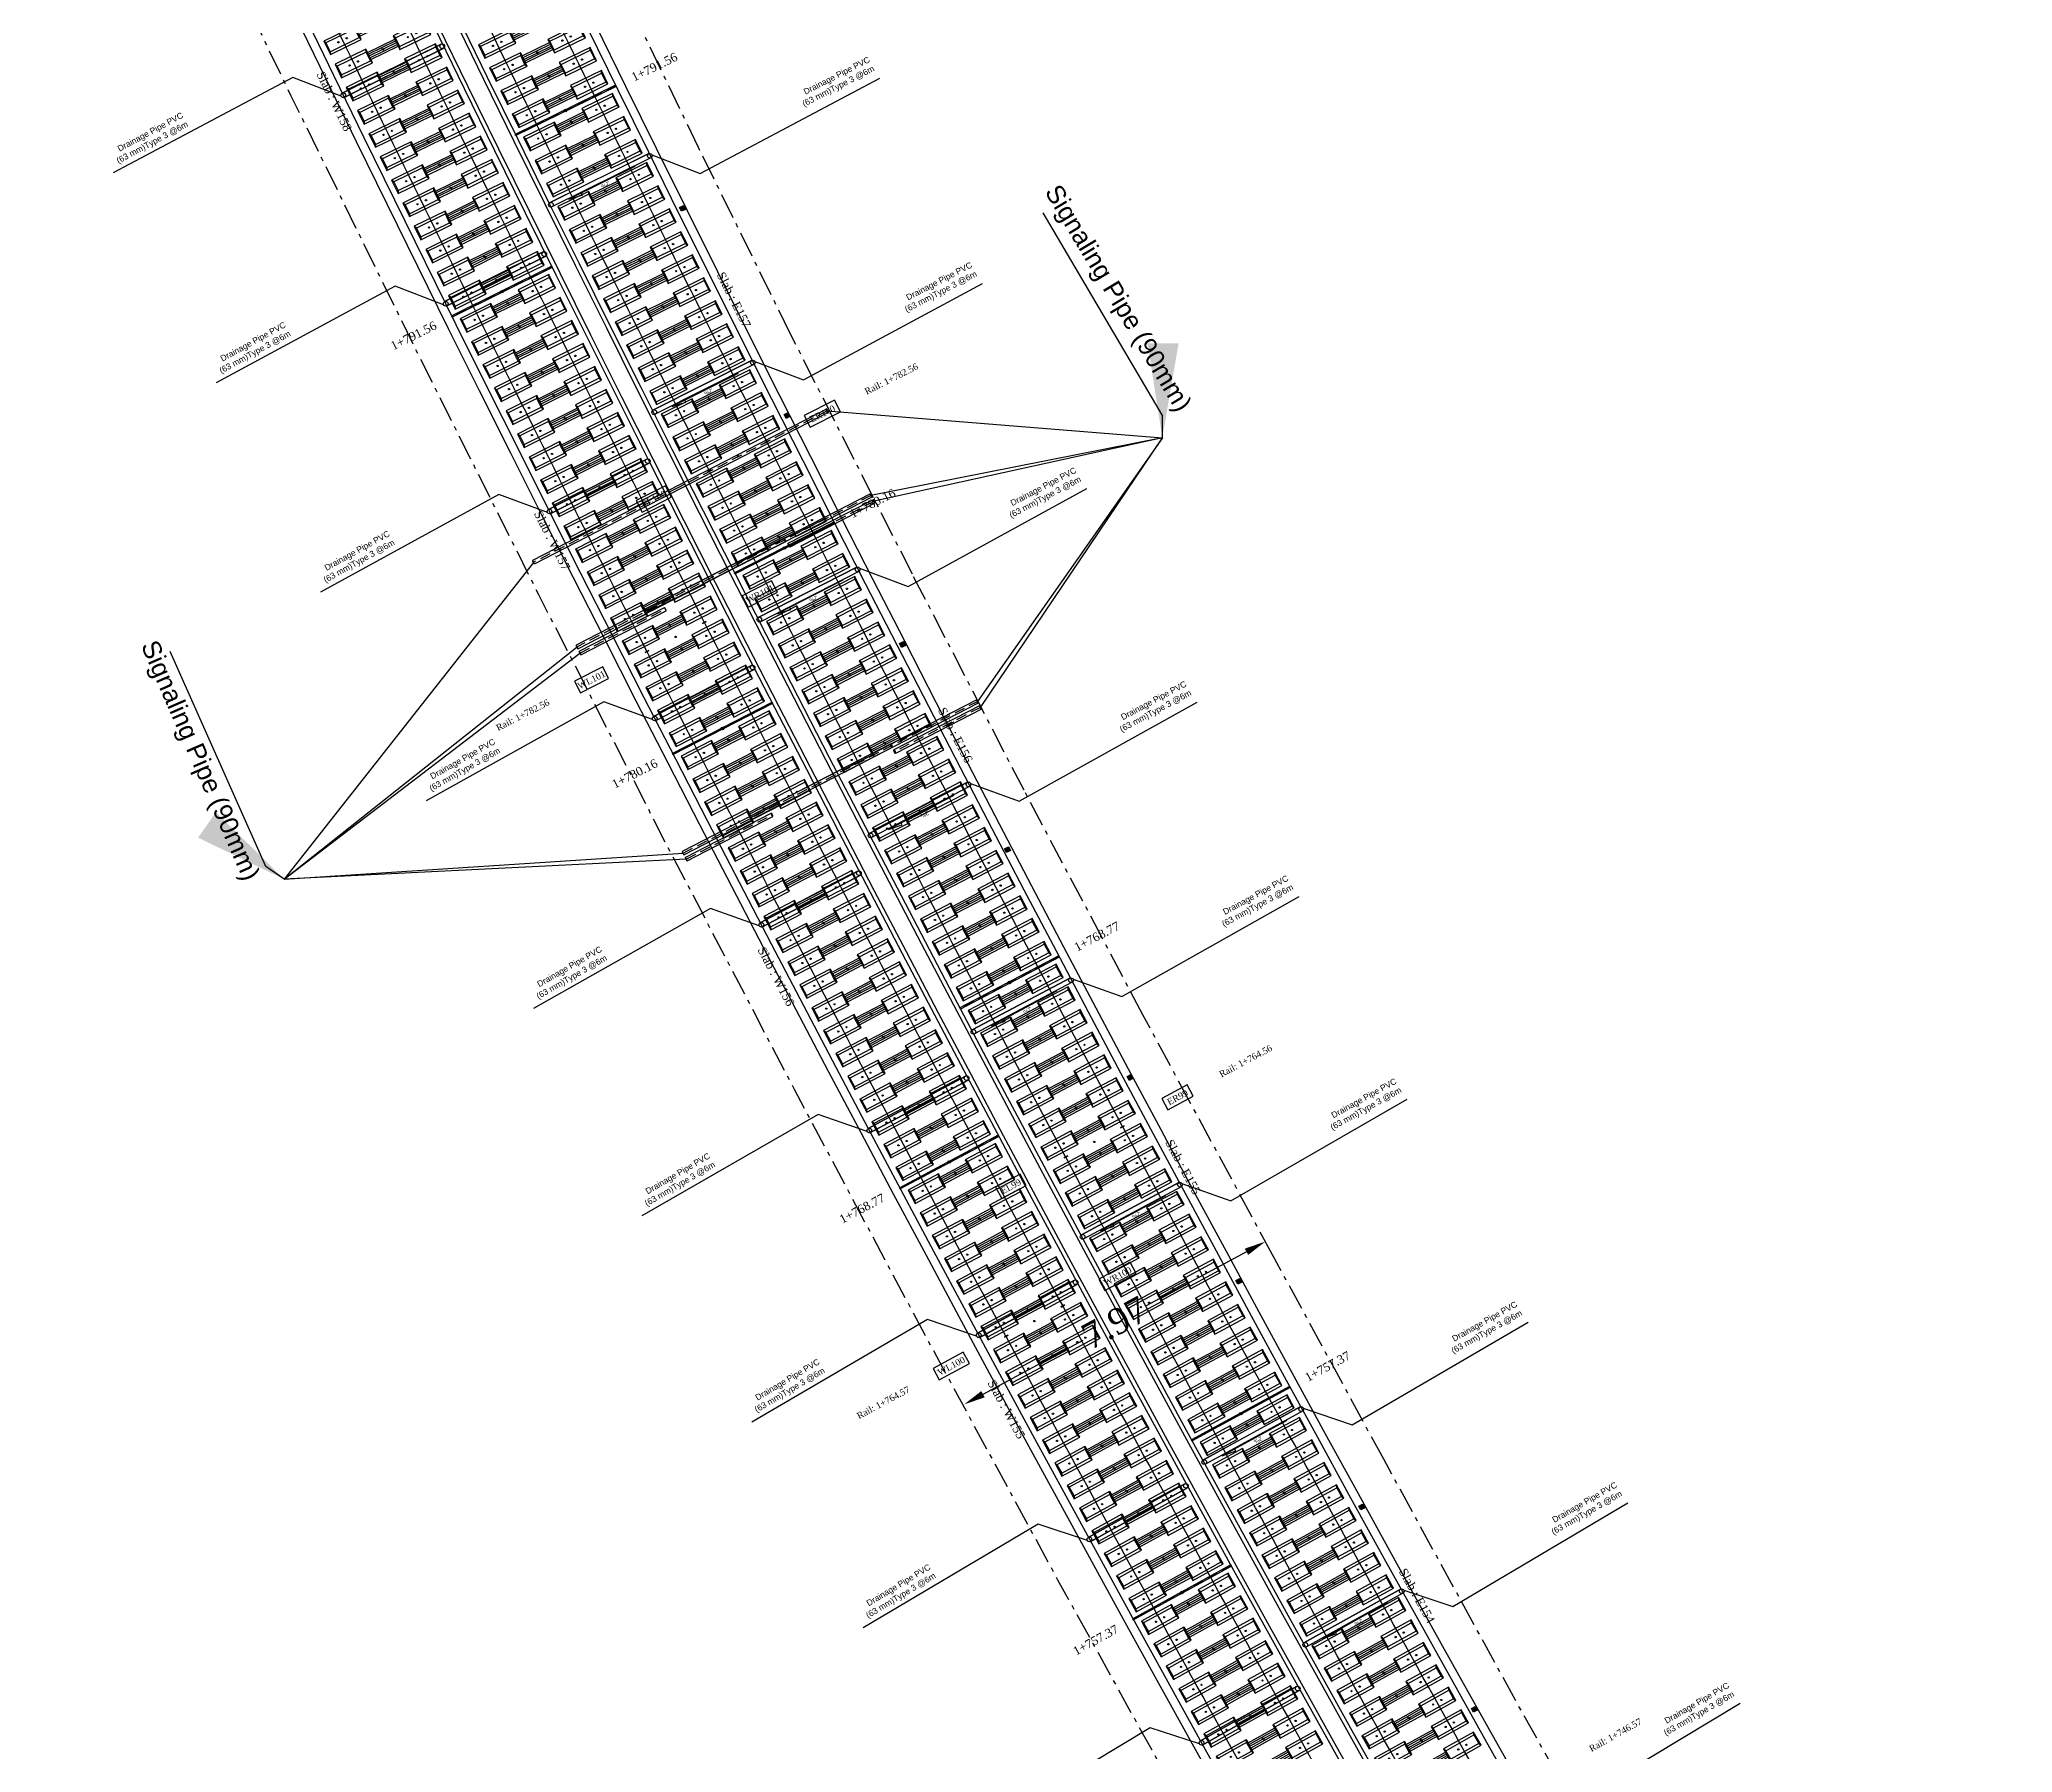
# Model space of a CAD drawing. Header units: metres. Extents: x 0 to 564365, y 0 to 3594889.
# Drawn here: x 563253.02 to 563298.98, y 3594714.08 to 3594753.98 of the extents above; entities that cross this region are included whole.
import ezdxf
from ezdxf.enums import TextEntityAlignment as Align

# ---------------------------------------------------------------- set-up
doc = ezdxf.new("R2010")
doc.units = ezdxf.units.M
for name, pattern in [('ACAD_ISO10W100', [18, 12, -3, 0, -3]), ('DASHED2', [0.375, 0.25, -0.125]), ('HIDDEN', [0.375, 0.25, -0.125])]:
    doc.linetypes.add(name, pattern=pattern)
for name, color, linetype in [('2d', 2, 'Continuous'), ('_flg-all slab', 7, 'Continuous'), ('_flg-Bar Divar', 11, 'ACAD_ISO10W100'), ('_flg-Por Konande-Devar', 230, 'Continuous'), ('_flg-por Konande-Vasat', 170, 'Continuous'), ('AG_JOOSH', 7, 'Continuous'), ('AG_Print', 7, 'Continuous'), ('AG_Slab', 7, 'Continuous'), ('C-ROAD-SAMP', 150, 'HIDDEN'), ('C-ROAD-STAN-MAJR', 11, 'Continuous'), ('C-ROAD-TEXT', 11, 'Continuous'), ('E Pipe', 5, 'Continuous'), ('Km_Rail', 7, 'Continuous'), ('Km_Slab', 7, 'Continuous'), ('Number_Slab', 7, 'Continuous'), ('Rail', 1, 'Continuous'), ('Rail_Gap', 7, 'Continuous'), ('Signaling Pipe', 5, 'Continuous'), ('Travers', 7, 'Continuous')]:
    doc.layers.add(name, color=color, linetype=linetype)
doc.styles.add('ND', font='nashkh.shx', dxfattribs={"height": 3})
doc.styles.add('RS', font='ROMANS.SHX')
doc.styles.get("Standard").update_dxf_attribs({"font": 'romantic.ttf'})
doc.dimstyles.new('1.50', dxfattribs={"dimscale": 0, "dimtxt": 2.5, "dimasz": 2.2, "dimexe": 2, "dimexo": 2, "dimgap": 0.8, "dimtad": 1, "dimdec": 0, "dimlfac": 5, "dimdsep": 46, "dimtxsty": 'RS', "dimcen": 2.2, "dimclrd": 2, "dimclre": 2, "dimclrt": 2, "dimadec": 0, "dimazin": 0, "dimtfac": 1, "dimtdec": 0, "dimtmove": 2, "dimatfit": 3, "dimfxl": 3, "dimtolj": 1, "dimtzin": 0, "dimarcsym": 0})
doc.dimstyles.get("Standard").update_dxf_attribs({"dimtxt": 0.6, "dimasz": 0.5, "dimexe": 0.5, "dimexo": 0.5, "dimgap": 0.09, "dimtad": 0, "dimzin": 0, "dimdsep": 46, "dimtxsty": 'Standard', "dimcen": 0.09, "dimadec": 0, "dimazin": 0, "dimtfac": 1, "dimtofl": 0, "dimtmove": 0, "dimatfit": 3, "dimfxl": 1, "dimfxlon": 1, "dimtolj": 1, "dimtzin": 0, "dimarcsym": 0})

# ---------------------------------------------------------------- blocks, each defined once
blk = doc.blocks.new('*D57')
at = {"color": 0, "lineweight": -2, "transparency": 16777216}
for p, q in [((563281.138, 3594725.741), (563278.804, 3594724.48)), ((563281.815, 3594725.539), (563281.815, 3594725.539)), ((563275.002, 3594722.425), (563277.335, 3594723.686)), ((563274.324, 3594722.626), (563274.324, 3594722.627))]:
    blk.add_line(p, q, dxfattribs=at)
at = {"color": 0, "transparency": 16777216}
for points in [[(563281.098, 3594725.814), (563281.177, 3594725.668), (563281.577, 3594725.979)], [(563274.962, 3594722.498), (563275.041, 3594722.351), (563274.562, 3594722.187)]]:
    blk.add_solid(points, dxfattribs=at)
at = {"layer": 'Defpoints', "color": 0, "transparency": 16777216}
for p in [(563281.577, 3594725.979, 1535.196), (563281.577, 3594725.979), (563274.562, 3594722.187, 1535.19)]:
    blk.add_point(p, dxfattribs=at)
at = {"color": 0, "transparency": 16777216, "insert": (563278.07, 3594724.083), "char_height": 0.6, "attachment_point": 5, "rotation": 28.3903}
blk.add_mtext('\\A1;7.97', dxfattribs=at)
blk = doc.blocks.new('AG_slab')
at = {"layer": 'AG_Slab', "color": 1}
for p, q in [((1.3, 0.015), (-1.3, 0.015)), ((1.3, -0.015), (-1.3, -0.015))]:
    blk.add_line(p, q, dxfattribs=at)
at = {"layer": 'AG_Slab', "color": 5}
for p, q in [((-1.3, -0.015), (-1.3, 0.015)), ((1.3, 0.015), (1.3, -0.015))]:
    blk.add_line(p, q, dxfattribs=at)
at = {"layer": 'AG_Slab', "color": 2, "linetype": 'DASHED2'}
blk.add_line((1.3, 0), (-1.3, 0), dxfattribs=at)
at = {"layer": 'AG_Slab', "color": 7}
blk.add_circle((0, 0), 0.03, dxfattribs=at)
blk = doc.blocks.new('AG_Joosh')
at = {"layer": 'AG_JOOSH', "color": 2}
for p, q in [((-0.701, 0.005), (-0.801, 0.005)), ((0.701, 0.005), (0.801, 0.005)), ((-0.701, -0.005), (-0.801, -0.005)), ((0.701, -0.005), (0.801, -0.005))]:
    blk.add_line(p, q, dxfattribs=at)
at = {"layer": 'AG_JOOSH', "color": 7}
blk.add_circle((0, 0), 0.0155, dxfattribs=at)
blk = doc.blocks.new('AG_tttt', base_point=(-0.751, 0))
at = {"layer": 'Travers', "color": 3}
blk.add_lwpolyline([(-0.354, 0.175), (-1.155, 0.175), (-1.155, -0.175), (-0.354, -0.175), (-0.354, 0.175), (-0.38, 0.114), (-1.129, 0.114), (-1.155, 0.175), (-1.129, 0.114), (-1.129, -0.114), (-1.155, -0.175), (-1.129, -0.114), (-0.38, -0.114), (-0.354, -0.175), (-0.38, -0.114), (-0.38, 0.114), (-0.354, 0.175), (-0.354, 0.09), (0.354, 0.09), (0.354, 0.045), (-0.354, 0.045), (-0.354, 0), (0.354, 0), (0.354, -0.045), (-0.354, -0.045), (-0.354, -0.09), (0.354, -0.09), (0.354, -0.175), (1.155, -0.175), (1.155, 0.175), (0.354, 0.175), (0.354, -0.175), (0.38, -0.114), (0.38, 0.114), (0.354, 0.175), (0.38, 0.114), (1.129, 0.114), (1.155, 0.175), (1.129, 0.114), (1.129, -0.114), (1.155, -0.175), (1.129, -0.114), (0.38, -0.114)], dxfattribs=at)
for centre in [(-0.863, 0), (-0.646, 0), (0.646, 0), (0.863, 0)]:
    blk.add_circle(centre, 0.015, dxfattribs=at)
at = {"layer": 'Travers', "color": 7}
blk.add_circle((0, 0), 0.02, dxfattribs=at)
blk = doc.blocks.new('K')
at = {"color": 2}
for p, q in [((570011.566, 3594959.051), (570011.466, 3594959.151)), ((570011.566, 3594959.151), (570011.466, 3594959.051))]:
    blk.add_line(p, q, dxfattribs=at)
blk.add_lwpolyline([(570011.466, 3594959.151), (570011.566, 3594959.151), (570011.566, 3594959.051), (570011.466, 3594959.051)], close=True, dxfattribs=at)
blk.add_circle((570011.516, 3594959.101), 0.03, dxfattribs=at)
blk = doc.blocks.new('Drainage Pipe E')
at = {"color": 30, "true_color": 0xf26722}
for p, q in [((-0.873, 0.07), (0.849, 0.07)), ((-0.873, 0.07), (0.849, 0.07)), ((0.849, 0.07), (0.518, 0.124)), ((0.518, 0.124), (0.518, 0.07)), ((0.849, 0.07), (0.518, 0.124)), ((0.518, 0.124), (0.518, 0.07))]:
    blk.add_line(p, q, dxfattribs=at)
at = {"layer": '2d', "flags": 128}
blk.add_lwpolyline([(-1.349, 0), (-2.168, 0.894), (-6.923, 0.758)], dxfattribs=at)
at = {"layer": 'E Pipe', "color": 4}
for p, q in [((-1.297, 0.054), (1.286, 0.055)), ((-1.297, 0.054), (1.286, 0.055)), ((-1.308, -0.055), (1.296, -0.055)), ((-1.299, -0.055), (1.286, -0.054))]:
    blk.add_line(p, q, dxfattribs=at)
for centre in [(-1.295, 0), (-1.295, 0), (1.286, 0), (1.286, 0)]:
    blk.add_circle(centre, 0.0546, dxfattribs=at)
at = {"color": 30, "true_color": 0xf26722, "insert": (-0.163, 0.204), "char_height": 0.0993, "attachment_point": 1, "rotation": 0.0181}
blk.add_mtext_dynamic_manual_height_columns('2%', width=1.00817, gutter_width=1, heights=[0], dxfattribs=at)
at = {"layer": '2d', "insert": (-6.895, 0.173), "char_height": 0.141, "width": 2.11353, "attachment_point": 3, "rotation": 180.6503, "style": 'ND'}
blk.add_mtext('{\\f@Arial Unicode MS|b0|i0|c0|p34;Drainage Pipe PVC\\P(63 mm)Type 3 @6m}', dxfattribs=at)
blk = doc.blocks.new('_N-drainage pipe')
at = {"layer": '2d', "flags": 128}
blk.add_lwpolyline([(570000.683, 3594952.865), (569999.692, 3594952.175), (569999.196, 3594947.463)], dxfattribs=at)
at = {"layer": 'E Pipe', "color": 4}
for p, q in [((570000.743, 3594952.898), (570001.089, 3594955.469)), ((570000.745, 3594952.908), (570001.087, 3594955.46))]:
    blk.add_line(p, q, dxfattribs=at)
blk.add_lwpolyline([(570000.637, 3594952.924), (570000.979, 3594955.474)], close=True, dxfattribs=at)
for centre in [(570001.033, 3594955.467), (570001.033, 3594955.467), (570000.691, 3594952.919), (570000.691, 3594952.919)]:
    blk.add_circle(centre, 0.0544, dxfattribs=at)
at = {"layer": '2d', "insert": (569998.901, 3594949.57), "char_height": 0.14047, "width": 2.10551, "attachment_point": 3, "rotation": 84.2858, "style": 'ND'}
blk.add_mtext('{\\f@Arial Unicode MS|b0|i0|c0|p34;Drainage Pipe PVC\\P(63 mm)Type 3 @6m}', dxfattribs=at)
blk = doc.blocks.new('Signaling-P90')
for p, q in [((564576.196, 3601965.648), (564568.72, 3601963.805)), ((564576.218, 3601965.561), (564568.741, 3601963.718)), ((564576.207, 3601965.604), (564583.652, 3601963.179, 0)), ((564571.441, 3601962.19), (564576.728, 3601963.493)), ((564576.751, 3601963.406), (564571.463, 3601962.103)), ((564576.767, 3601963.341), (564574.598, 3601962.807)), ((564576.788, 3601963.254), (564574.62, 3601962.719)), ((564583.652, 3601963.179, 0), (564576.74, 3601963.45)), ((564583.652, 3601963.179, 0), (564576.782, 3601963.299)), ((564574.537, 3601962.953), (564569.249, 3601961.65)), ((564569.271, 3601961.563), (564574.558, 3601962.866)), ((564583.652, 3601963.179, 0), (564578.036, 3601958.208)), ((564578.074, 3601958.055), (564583.652, 3601963.179, 0)), ((564578.074, 3601958.055), (564583.652, 3601963.179, 0)), ((564569.287, 3601961.498), (564571.455, 3601962.032)), ((564569.308, 3601961.41), (564571.477, 3601961.945)), ((564561.373, 3601957.93), (564569.26, 3601961.607)), ((564561.373, 3601957.93), (564569.293, 3601961.453)), ((564572.733, 3601956.947), (564578.025, 3601958.251)), ((564578.046, 3601958.164), (564572.754, 3601956.86)), ((564570.585, 3601956.21), (564561.373, 3601957.93)), ((564570.585, 3601956.21), (564561.373, 3601957.93)), ((564561.373, 3601957.93), (564570.548, 3601956.363)), ((564575.83, 3601957.71), (564570.538, 3601956.406)), ((564578.063, 3601958.099), (564575.879, 3601957.56)), ((564578.085, 3601958.012), (564575.9, 3601957.473)), ((564570.559, 3601956.319), (564575.851, 3601957.623)), ((564570.574, 3601956.254), (564572.759, 3601956.792)), ((564570.596, 3601956.166), (564572.781, 3601956.704))]:
    blk.add_line(p, q)
blk.add_lwpolyline([(564568.729, 3601963.76), (564561.373, 3601957.93)])
for centre, major_axis, ratio in [((564576.207, 3601965.604), (0.0107, -0.0435), 0.134472), ((564576.74, 3601963.45), (0.0107, -0.0435), 0.134472), ((564576.778, 3601963.298), (0.0108, -0.0439), 0.169288), ((564574.609, 3601962.763), (0.0108, -0.0437), 0.140067), ((564571.452, 3601962.147), (0.0107, -0.0435), 0.259857), ((564578.036, 3601958.208), (0.0107, -0.0435), 0.134472), ((564578.074, 3601958.055), (0.0108, -0.0437), 0.165493), ((564575.889, 3601957.517), (0.0108, -0.0437), 0.250423)]:
    blk.add_ellipse(centre, major_axis=major_axis, ratio=ratio)
at = {"extrusion": (0, 0, -1)}
for centre, major_axis, ratio in [((564568.731, 3601963.762), (0.0107, -0.0435), 0.134472), ((564574.548, 3601962.909), (0.0107, -0.0435), 0.259857), ((564571.466, 3601961.988), (0.0108, -0.0437), 0.140067), ((564569.26, 3601961.607), (0.0107, -0.0435), 0.134472), ((564569.297, 3601961.454), (0.0108, -0.0439), 0.169288), ((564575.841, 3601957.666), (0.0107, -0.0435), 0.340439), ((564572.77, 3601956.748), (0.0108, -0.0437), 0.250423), ((564570.548, 3601956.363), (0.0107, -0.0435), 0.134472), ((564570.585, 3601956.21), (0.0108, -0.0437), 0.165493)]:
    blk.add_ellipse(centre, major_axis=major_axis, ratio=ratio, dxfattribs=at)
at = {"layer": 'C-ROAD-SAMP', "color": 150, "linetype": 'HIDDEN', "lineweight": -3}
for p, q in [((564576.74, 3601963.45), (564569.26, 3601961.607)), ((564576.778, 3601963.298), (564574.615, 3601962.764)), ((564569.293, 3601961.453), (564571.46, 3601961.987)), ((564570.548, 3601956.363), (564578.036, 3601958.208))]:
    blk.add_line(p, q, dxfattribs=at)
for points in [[(564576.207, 3601965.604), (564572.426, 3601964.672), (564568.729, 3601963.76)], [(564578.074, 3601958.055), (564575.889, 3601957.517)], [(564570.585, 3601956.21), (564572.77, 3601956.748)]]:
    blk.add_lwpolyline(points, dxfattribs=at)
at = {"layer": 'Signaling Pipe', "char_height": 0.42618, "width": 8.15736, "style": 'ND'}
for insert, attachment_point, rotation in [((564582.715, 3601969.519, 0), 1, 287.5334), ((564559.257, 3601963.98, 0), 7, 280.155)]:
    blk.add_mtext('{\\f@Arial Unicode MS|b0|i0|c0|p34;Signaling Pipe (90mm)}', dxfattribs=dict(at, insert=insert, attachment_point=attachment_point, rotation=rotation))
at = {"layer": 'Signaling Pipe'}
for points in [[(564583.652, 3601963.179, 0), (564583.777, 3601963.686, 0), (564582.169, 3601968.921, 0)], [(564561.373, 3601957.93), (564561.027, 3601958.321), (564560.019, 3601963.704)]]:
    blk.add_leader(points, dimstyle='1.50', override={"dimscale": 1}, dxfattribs=at)

msp = doc.modelspace()

# ---------------------------------------------------------------- linework, layer by layer
at = {"layer": '_flg-all slab', "linetype": 'Continuous', "lineweight": -3}
for centre, radius, start, end in [((563981.885, 3595104.329), 797.091, 196.234263, 211.022815), ((563981.892, 3595104.332), 799.699, 196.234337, 211.02289), ((563981.894, 3595104.333), 800.301, 196.234355, 211.022907), ((563981.901, 3595104.336), 802.909, 196.234429, 211.022981)]:
    msp.add_arc(centre, radius, start, end, dxfattribs=at)
at = {"layer": '_flg-Bar Divar', "lineweight": -3, "ltscale": 0.05}
for p, q in [((563268.376, 3594751.456, 1556.206), (563266.469, 3594755.403, 1556.206)), ((563270.51, 3594747.131, 1556.206), (563268.376, 3594751.456, 1556.206)), ((563273.355, 3594741.52, 1556.206), (563270.51, 3594747.131, 1556.206)), ((563275.956, 3594736.489, 1556.206), (563273.355, 3594741.52, 1556.206)), ((563278.725, 3594731.257, 1556.206), (563275.956, 3594736.489, 1556.206)), ((563281.744, 3594725.67, 1556.206), (563278.725, 3594731.257, 1556.206)), ((563284.332, 3594720.907, 1556.206), (563281.744, 3594725.67, 1556.206)), ((563287.401, 3594715.299, 1556.206), (563284.332, 3594720.907, 1556.206)), ((563290.338, 3594710.047, 1556.206), (563287.401, 3594715.299, 1556.206))]:
    msp.add_line(p, q, dxfattribs=at)
msp.add_arc((563981.904, 3595104.337), 804.012, 196.23446, 211.023012, dxfattribs=at)
at = {"layer": '_flg-Por Konande-Devar', "linetype": 'Continuous', "lineweight": -3}
for centre, radius, start, end in [((563981.884, 3595104.328), 796.89, 196.234257, 211.022809), ((563981.902, 3595104.336), 803.11, 196.234435, 211.022987)]:
    msp.add_arc(centre, radius, start, end, dxfattribs=at)
at = {"layer": '_flg-por Konande-Vasat'}
for radius in [799.8, 800.2]:
    msp.add_arc((563981.893, 3595104.332), radius, 196.234346, 211.022898, dxfattribs=at)
at = {"layer": 'Rail'}
for points in [[(563269.963, 3594744.61, -0.005631), (563262.042, 3594760.735, -0.005631)], [(563268.622, 3594743.933, -0.005631), (563260.686, 3594760.088, -0.005631)], [(563268.509, 3594740.406, -0.005609), (563260.524, 3594756.501, -0.005609)], [(563267.171, 3594739.724, -0.005609), (563259.171, 3594755.848, -0.005609)], [(563278.25, 3594728.659, -0.005631), (563269.968, 3594744.601, -0.005631)], [(563276.925, 3594727.951, -0.005631), (563268.627, 3594743.924, -0.005631)], [(563276.856, 3594724.486, -0.005609), (563268.513, 3594740.398, -0.005609)], [(563275.534, 3594723.774, -0.005609), (563267.175, 3594739.715, -0.005609)], [(563286.894, 3594712.898, -0.005631), (563278.255, 3594728.65, -0.005631)], [(563285.586, 3594712.161, -0.005631), (563276.93, 3594727.942, -0.005631)], [(563285.56, 3594708.758, -0.005609), (563276.861, 3594724.478, -0.005609)], [(563284.254, 3594708.016, -0.005609), (563275.539, 3594723.765, -0.005609)]]:
    msp.add_lwpolyline(points, format="xyb", dxfattribs=at)
at = {"layer": 'Rail_Gap', "color": 210}
for points in [[(563270.972, 3594744.946), (563271.68, 3594745.304), (563271.545, 3594745.572), (563270.837, 3594745.214)], [(563267.058, 3594742.969), (563267.74, 3594743.313), (563267.605, 3594743.581), (563266.923, 3594743.236)], [(563269.529, 3594740.753), (563270.21, 3594741.101), (563270.074, 3594741.368), (563269.393, 3594741.02)], [(563265.623, 3594738.76), (563266.278, 3594739.095), (563266.142, 3594739.362), (563265.486, 3594739.027)], [(563279.305, 3594729.046), (563279.897, 3594729.362), (563279.756, 3594729.627), (563279.164, 3594729.311)], [(563275.436, 3594726.981), (563276.003, 3594727.283), (563275.862, 3594727.548), (563275.295, 3594727.245)], [(563277.841, 3594724.841), (563278.57, 3594725.234), (563278.428, 3594725.498), (563277.699, 3594725.105)], [(563273.98, 3594722.761), (563274.684, 3594723.14), (563274.542, 3594723.404), (563273.838, 3594723.025)]]:
    msp.add_lwpolyline(points, close=True, dxfattribs=at)

# ---------------------------------------------------------------- block references
for p, rotation in [((-2736533.441, 2058539.845), 303.9738245891586), ((-2726107.521, 2036340.868), 304.3597991517341), ((-2715532.296, 2014212.628), 304.7457737143096), ((-2704808.243, 1992156.131), 305.1317482768851), ((-2693935.851, 1970172.376), 305.5177228394596), ((-2682915.613, 1948262.361), 305.9036974020361), ((-2671748.029, 1926427.082), 306.2896719646134), ((-2660433.605, 1904667.527), 306.6756465271889), ((-2648972.855, 1882984.686), 307.0616210897644)]:
    msp.add_blockref('_N-drainage pipe', p, dxfattribs=dict(rotation=rotation))
at = {"layer": '_flg-Por Konande-Devar', "color": 0, "rotation": 13.43231296474762}
msp.add_blockref('Signaling-P90', (850863.067, -39837.664), dxfattribs=at)
at = {"layer": 'AG_JOOSH'}
for p, rotation in [((563269.295, 3594744.267), 26.80683657193777), ((563267.842, 3594740.061), 27.02829425375202), ((563277.59, 3594728.3), 28.09808985936516), ((563276.198, 3594724.126), 28.3143818249013)]:
    msp.add_blockref('AG_Joosh', p, dxfattribs=dict(at, rotation=rotation))
at = {"layer": 'AG_Print'}
for p, rotation in [((563260.086, 3594753.958), 25.89251756455723), ((563263.686, 3594753.874), 26.01064057062192), ((563260.348, 3594753.418), 25.93536322381802), ((563263.949, 3594753.335), 26.05365834295883), ((563260.611, 3594752.879), 25.97820888167966), ((563264.213, 3594752.796), 26.09667608535071), ((563260.874, 3594752.34), 26.02105456187185), ((563264.477, 3594752.258), 26.13969386611781), ((563261.137, 3594751.801), 26.06390020478319), ((563264.741, 3594751.719), 26.18271159342672), ((563261.401, 3594751.262), 26.10674587775166), ((563265.006, 3594751.181), 26.22572936347054), ((563261.665, 3594750.723), 26.14959150491851), ((563265.272, 3594750.643), 26.2687471203166), ((563261.93, 3594750.185), 26.19243719397658), ((563265.537, 3594750.105), 26.31176486443984), ((563262.195, 3594749.646), 26.23528283718623), ((563265.804, 3594749.567), 26.35478259982308), ((563262.46, 3594749.108), 26.27812849411515), ((563266.07, 3594749.029), 26.39780036262293), ((563262.726, 3594748.57), 26.32097416883462), ((563266.337, 3594748.492), 26.44081812503473), ((563262.993, 3594748.033), 26.3638198252972), ((563266.604, 3594747.955), 26.48383588341052), ((563263.259, 3594747.495), 26.40666547936402), ((563266.872, 3594747.418), 26.52685361796206), ((563263.526, 3594746.958), 26.44951116267284), ((563267.14, 3594746.881), 26.56987136471406), ((563263.794, 3594746.421), 26.49235677982269), ((563267.409, 3594746.345), 26.61288911589109), ((563264.062, 3594745.884), 26.53520245786487), ((563267.678, 3594745.808), 26.6559068875474), ((563264.33, 3594745.347), 26.57804811722226), ((563267.947, 3594745.272), 26.69892464019197), ((563264.598, 3594744.811), 26.62089380545708), ((563268.217, 3594744.736), 26.7419423858946), ((563264.867, 3594744.274), 26.66373944303966), ((563268.487, 3594744.201), 26.78496012094833), ((563265.137, 3594743.738), 26.7065851014349), ((563268.762, 3594743.656), 26.82869485500028), ((563265.407, 3594743.202), 26.74943077645583), ((563269.033, 3594743.121), 26.8717125837031), ((563265.677, 3594742.667), 26.79227642434386), ((563269.305, 3594742.586), 26.91473038186273), ((563265.948, 3594742.131), 26.83512208085304), ((563269.577, 3594742.051), 26.9577481070078), ((563266.219, 3594741.596), 26.87796772602671), ((563269.849, 3594741.516), 27.00076586263907), ((563266.49, 3594741.061), 26.92081337558376), ((563270.121, 3594740.982), 27.04378362098263), ((563266.762, 3594740.526), 26.96365907283363), ((563270.394, 3594740.447), 27.08680137037113), ((563267.034, 3594739.991), 27.0065047228662), ((563270.668, 3594739.913), 27.12981913483059), ((563267.312, 3594739.448), 27.05006447618131), ((563270.942, 3594739.379), 27.17283686300614), ((563267.585, 3594738.914), 27.092910103159), ((563271.216, 3594738.846), 27.21585463400724), ((563267.858, 3594738.379), 27.13575580169917), ((563271.49, 3594738.312), 27.25887235764727), ((563268.132, 3594737.846), 27.17860143339468), ((563271.765, 3594737.779), 27.3018901049063), ((563268.406, 3594737.312), 27.2214471046712), ((563272.041, 3594737.246), 27.34490789569645), ((563268.681, 3594736.779), 27.26429274446219), ((563272.317, 3594736.713), 27.38792564709933), ((563268.956, 3594736.245), 27.30713843153828), ((563272.593, 3594736.18), 27.43094335979651), ((563269.231, 3594735.712), 27.34998409082636), ((563272.869, 3594735.648), 27.47396117577812), ((563269.507, 3594735.179), 27.39282973792062), ((563273.146, 3594735.116), 27.51697888609673), ((563269.783, 3594734.647), 27.43567539246041), ((563273.424, 3594734.584), 27.55999663264228), ((563270.06, 3594734.114), 27.47852105483688), ((563273.702, 3594734.052), 27.60301438873582), ((563270.337, 3594733.582), 27.52136672831542), ((563273.98, 3594733.52), 27.64603212224808), ((563270.615, 3594733.05), 27.56421237360427), ((563274.258, 3594732.989), 27.68904990101903), ((563270.892, 3594732.518), 27.60705804184094), ((563274.537, 3594732.458), 27.73206763819343), ((563271.171, 3594731.987), 27.64990371290667), ((563274.817, 3594731.927), 27.77508542069547), ((563271.449, 3594731.455), 27.69274935584179), ((563275.097, 3594731.396), 27.8181031616634), ((563271.728, 3594730.924), 27.73559501350068), ((563275.377, 3594730.865), 27.86112090172309), ((563272.008, 3594730.393), 27.77844066989124), ((563275.657, 3594730.335), 27.9041386755816), ((563272.288, 3594729.863), 27.82128631316908), ((563275.938, 3594729.805), 27.94715640889216), ((563272.568, 3594729.332), 27.8641319984831), ((563276.22, 3594729.275), 27.99017415292027), ((563272.848, 3594728.802), 27.90697765534985), ((563276.502, 3594728.745), 28.03319192332452), ((563273.129, 3594728.272), 27.94982331399051), ((563276.784, 3594728.216), 28.07620968138383), ((563273.411, 3594727.742), 27.99266897504404), ((563277.071, 3594727.678), 28.11994438018782), ((563273.693, 3594727.212), 28.03551465390599), ((563277.354, 3594727.149), 28.1629621442744), ((563273.975, 3594726.682), 28.07836028024852), ((563277.637, 3594726.62), 28.20597988493407), ((563274.258, 3594726.153), 28.12120592800103), ((563277.921, 3594726.091), 28.24899762199711), ((563274.541, 3594725.624), 28.16405159372904), ((563278.205, 3594725.563), 28.29201541076302), ((563274.824, 3594725.095), 28.20689728438947), ((563278.49, 3594725.034), 28.33503314591259), ((563275.108, 3594724.567), 28.24974293397812), ((563278.775, 3594724.506), 28.3780509056311), ((563275.392, 3594724.038), 28.29258858074836), ((563279.06, 3594723.979), 28.42106863029319), ((563275.681, 3594723.501), 28.33614831835036), ((563279.346, 3594723.451), 28.46408642328542), ((563275.966, 3594722.973), 28.37899397678252), ((563279.632, 3594722.924), 28.50710414401459), ((563276.252, 3594722.445), 28.42183966003048), ((563279.919, 3594722.397), 28.55012189750585), ((563276.537, 3594721.918), 28.46468532931589), ((563280.206, 3594721.87), 28.59313967228574), ((563276.824, 3594721.39), 28.50753100416181), ((563280.493, 3594721.343), 28.63615742147029), ((563277.11, 3594720.863), 28.55037663740922), ((563280.781, 3594720.816), 28.67917517761771), ((563277.397, 3594720.336), 28.59322227553643), ((563281.069, 3594720.29), 28.7221929434552), ((563277.684, 3594719.81), 28.63606794225587), ((563281.358, 3594719.764), 28.76521067640336), ((563277.972, 3594719.283), 28.67891359041774), ((563281.646, 3594719.238), 28.80822843163228), ((563278.26, 3594718.757), 28.7217592749316), ((563281.936, 3594718.713), 28.8512461794804), ((563278.549, 3594718.231), 28.76460494440443), ((563282.226, 3594718.187), 28.89426393654103), ((563278.838, 3594717.705), 28.8074505914453), ((563282.516, 3594717.662), 28.93728168603561), ((563279.127, 3594717.179), 28.85029626237819), ((563282.806, 3594717.137), 28.98029943483294), ((563279.417, 3594716.654), 28.89314191011515), ((563283.097, 3594716.612), 29.02331717587931), ((563279.707, 3594716.129), 28.93598758949431), ((563283.388, 3594716.088), 29.06633494701811), ((563279.997, 3594715.604), 28.97883322238028), ((563283.68, 3594715.563), 29.10935271443246), ((563280.288, 3594715.079), 29.02167886362766), ((563283.972, 3594715.039), 29.15237044443242), ((563280.58, 3594714.554), 29.06452456372477), ((563284.265, 3594714.515), 29.19538819718296), ((563280.871, 3594714.03), 29.10737022732135), ((563284.557, 3594713.992), 29.23840593897033), ((563281.163, 3594713.506), 29.15021586440049), ((563284.851, 3594713.468), 29.28142368949525)]:
    msp.add_blockref('AG_tttt', p, dxfattribs=dict(at, rotation=rotation))
at = {"layer": 'AG_Slab'}
for p, rotation in [((563265.281, 3594752.323), 26.16093879981382), ((563263.797, 3594748.101), 26.38498041425135), ((563270.378, 3594742.131), 26.97873228570634), ((563268.934, 3594737.929), 27.19950229771411), ((563275.62, 3594732.012), 27.7965258140679), ((563274.214, 3594727.831), 28.01402422270159), ((563281.006, 3594721.97), 28.61431930881909), ((563279.638, 3594717.808), 28.82854608902375)]:
    msp.add_blockref('AG_slab', p, dxfattribs=dict(at, rotation=rotation))
at = {"layer": 'C-ROAD-STAN-MAJR', "color": 11, "linetype": 'Continuous', "lineweight": -3}
for p, xscale, yscale, zscale, rotation in [((563266.084, 3594750.693), 0.9962075155305837, 0.9962075155305837, 0.9962075155305837, 206.3085832165372), ((563268.487, 3594745.87), 0.9962075155305836, 0.9962075155305836, 0.9962075155305836, 206.6961047713561), ((563270.931, 3594741.047), 0.9962075155305836, 0.9962075155305836, 0.9962075155305836, 207.0836263261759), ((563273.518, 3594736.029), 0.9962075155305836, 0.9962075155305836, 0.9962075155305836, 207.4711478809948), ((563275.911, 3594731.462), 0.9962075155305836, 0.9962075155305836, 0.9962075155305836, 207.8586694358137), ((563278.45, 3594726.693), 0.9962075155305836, 0.9962075155305836, 0.9962075155305836, 208.2461909906326), ((563281.279, 3594721.458), 0.9962075155305837, 0.9962075155305837, 0.9962075155305837, 208.6337125454515), ((563283.625, 3594717.209), 0.9962075155305834, 0.9962075155305834, 0.9962075155305834, 209.0212341002703), ((563286.257, 3594712.497), 0.9962075155305836, 0.9962075155305836, 0.9962075155305836, 209.4087556550911)]:
    msp.add_blockref('Drainage Pipe E', p, dxfattribs=dict(at, xscale=xscale, yscale=yscale, zscale=zscale, rotation=rotation))
at = {"layer": 'C-ROAD-TEXT', "color": 11, "linetype": 'Continuous', "lineweight": -3}
for p, rotation in [((4036867.751, 4682292.602), 116.3944460978324), ((4029413.308, 4705824.721), 116.7830951845055), ((4020995.136, 4731754.643), 117.212327596033), ((4013259.227, 4755018.189), 117.5983231511075), ((4004390.54, 4781065.116), 118.031541895581), ((3996305.326, 4804265.363), 118.4183666697445), ((3987128.085, 4830007.021), 118.8486454633743), ((3978693.723, 4853141.553), 119.2363416971413)]:
    msp.add_blockref('K', p, dxfattribs=dict(at, rotation=rotation))

# ---------------------------------------------------------------- texts
at = {"layer": 'Km_Rail', "color": 1}
for s, rotation, p in [('Rail: 1+782.56', 26.8068, (563272.865, 3594746.071)), ('Rail: 1+782.56', 27.0283, (563264.279, 3594738.243)), ('Rail: 1+764.56', 28.0981, (563281.118, 3594730.184)), ('Rail: 1+764.57', 28.3144, (563272.676, 3594722.229)), ('Rail: 1+746.57', 29.3893, (563289.728, 3594714.488))]:
    msp.add_text(s, height=0.15, rotation=rotation, dxfattribs=at).set_placement(p, align=Align.MIDDLE_CENTER)
at = {"layer": 'Km_Slab', "color": 11}
for s, rotation, p in [('1+791.56', 26.1609, (563267.346, 3594753.337)), ('1+791.56', 26.385, (563261.737, 3594747.079)), ('1+780.16', 26.9787, (563272.428, 3594743.174)), ('1+780.16', 27.1995, (563266.888, 3594736.877)), ('1+768.77', 27.7965, (563277.655, 3594733.085)), ('1+768.77', 28.014, (563272.184, 3594726.75)), ('1+757.37', 28.6143, (563283.025, 3594723.072)), ('1+757.37', 28.8285, (563277.623, 3594716.699))]:
    msp.add_text(s, height=0.2, rotation=rotation, dxfattribs=at).set_placement(p, align=Align.MIDDLE_CENTER)
at = {"layer": 'Number_Slab', "color": 230}
for s, rotation, p in [('Slab : W158', 295.9777, (563259.89, 3594752.535)), ('Slab : E157', 296.5699, (563269.198, 3594747.911)), ('Slab : W157', 296.7923, (563264.964, 3594742.307)), ('Slab : E156', 297.3876, (563274.358, 3594737.775)), ('Slab : W156', 297.6068, (563270.182, 3594732.152)), ('Slab : E155', 298.2055, (563279.661, 3594727.714)), ('Slab : W155', 298.4213, (563275.545, 3594722.072)), ('Slab : E154', 299.0232, (563285.108, 3594717.73))]:
    msp.add_text(s, height=0.2, rotation=rotation, dxfattribs=at).set_placement(p, align=Align.MIDDLE_CENTER)
at = {"layer": 'Rail_Gap', "color": 200}
for s, rotation, p in [('ER100', 26.8068, (563271.259, 3594745.259)), ('EL100', 26.8068, (563267.331, 3594743.275)), ('WR101', 27.0283, (563269.802, 3594741.06)), ('WL101', 27.0283, (563265.882, 3594739.061)), ('ER99', 28.0981, (563279.531, 3594729.337)), ('EL99', 28.0981, (563275.649, 3594727.264)), ('WR100', 28.3144, (563278.134, 3594725.169)), ('WL100', 28.3144, (563274.261, 3594723.082))]:
    msp.add_text(s, height=0.15, rotation=rotation, dxfattribs=at).set_placement(p, align=Align.MIDDLE_CENTER)

# ---------------------------------------------------------------- dimensions: what is measured, and where the dimension line sits
at = {"color": 6}
dim = msp.add_aligned_dim(p1=(563274.562, 3594722.187, 1535.19), p2=(563281.577, 3594725.979, 1535.196), distance=0, dimstyle='Standard', dxfattribs=at)
dim.commit()
dim.dimension.update_dxf_attribs({"geometry": '*D57', "text_midpoint": (563278.07, 3594724.083)})

doc.saveas('drawing.dxf')
